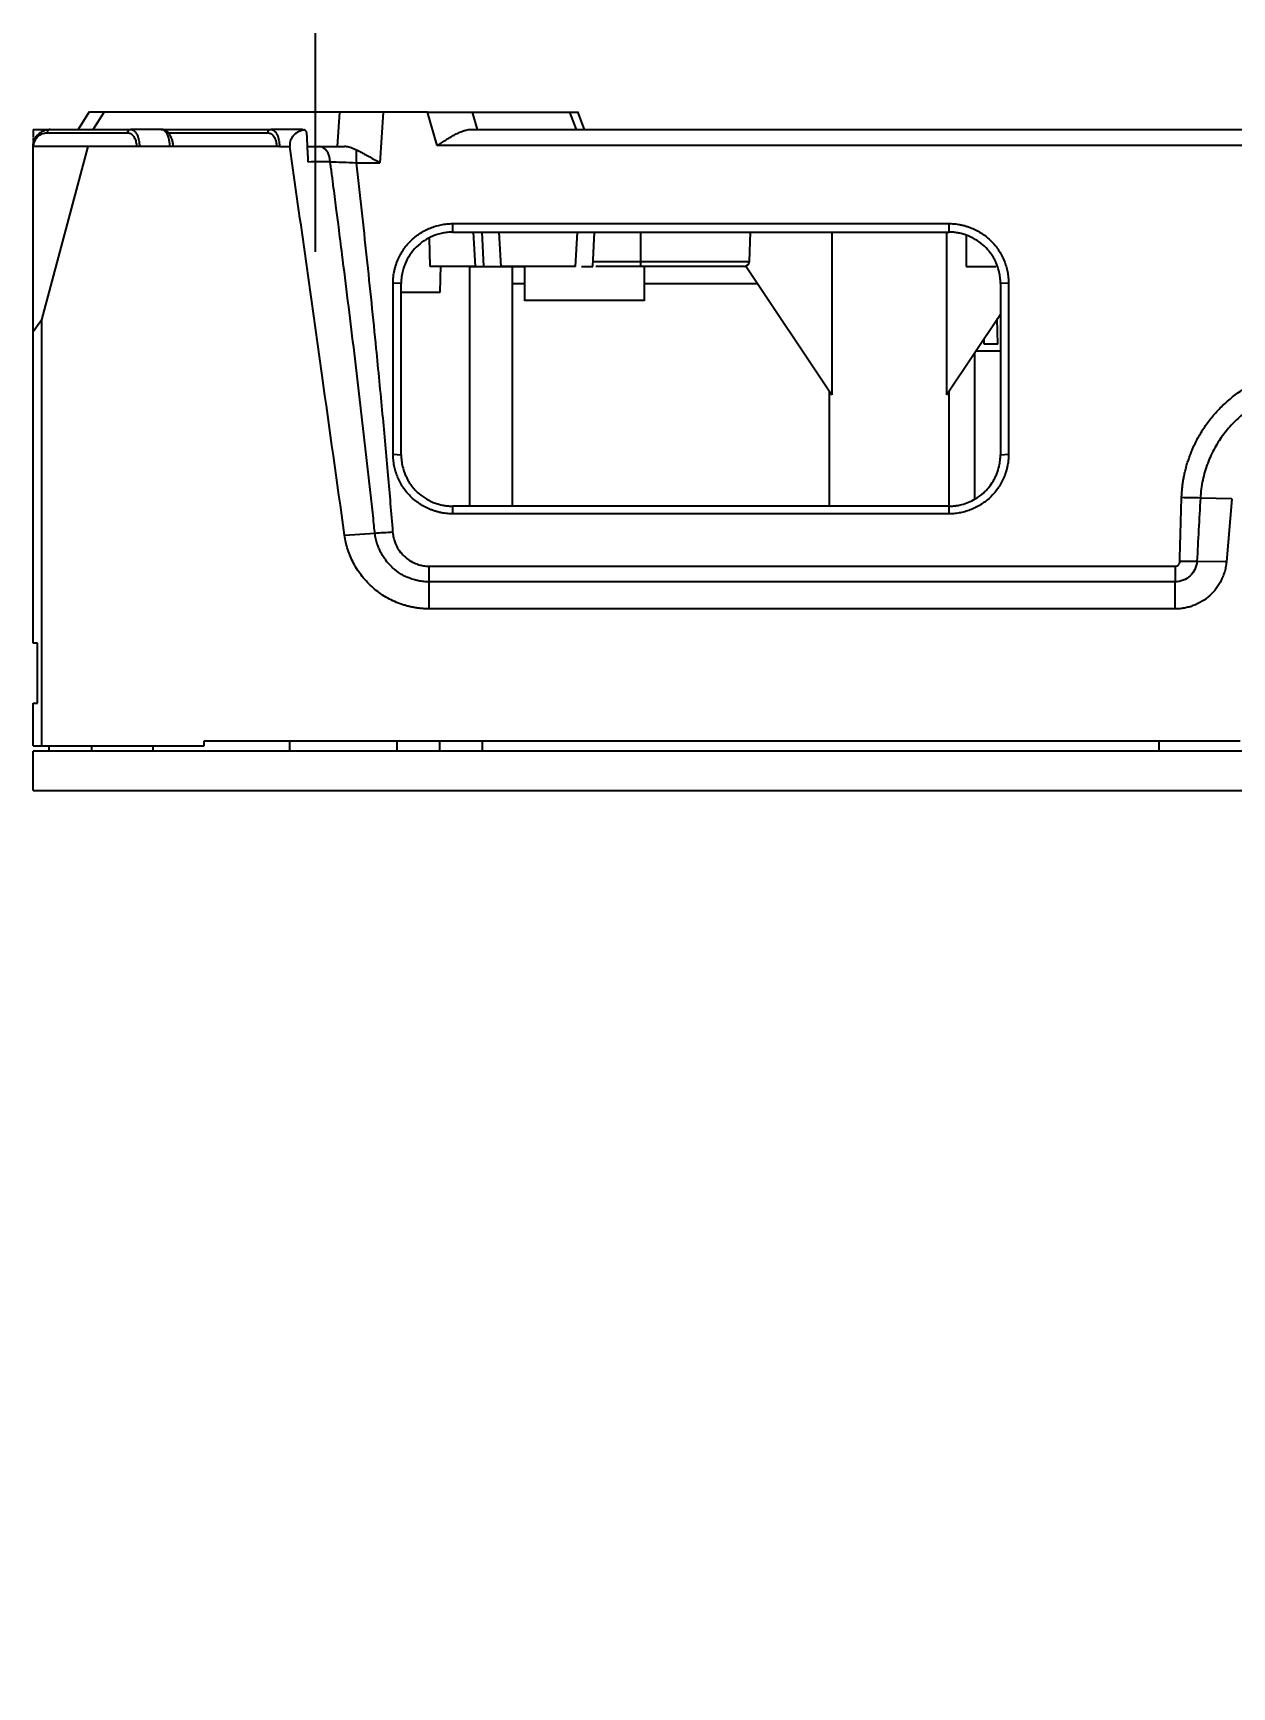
# Model space of a CAD drawing. Header units: millimetres. Extents: x 620 to 19791, y 2539 to 6969.
# Drawn here: x 4780.1 to 4850.1, y 3995.4 to 4092 of the extents above; entities that cross this region are included whole.
import ezdxf

# ---------------------------------------------------------------- set-up
doc = ezdxf.new("R2010")
doc.units = ezdxf.units.MM
doc.styles.get("Standard").update_dxf_attribs({"font": 'arial.ttf'})
doc.dimstyles.new('缩小5倍', dxfattribs={"dimtxt": 40, "dimasz": 20, "dimexe": 1, "dimexo": 0.2, "dimgap": 0, "dimtad": 1, "dimtoh": 1, "dimdec": 1, "dimzin": 9, "dimdsep": 46, "dimtxsty": 'Standard', "dimblk": '_FILLED', "dimcen": 0.2, "dimclrd": 256, "dimclre": 256, "dimclrt": 256, "dimadec": 1, "dimazin": 2, "dimtfac": 1, "dimtdec": 1, "dimtofl": 0, "dimtmove": 0, "dimatfit": 3, "dimldrblk": '_FILLED', "dimfxl": 1, "dimtolj": 1, "dimtzin": 0, "dimarcsym": 0})

# ---------------------------------------------------------------- blocks, each defined once
blk = doc.blocks.new('_FILLED')
at = {"color": 0, "linetype": 'ByBlock'}
blk.add_solid([(0, 0), (-1, 0.15), (-1, -0.15)], dxfattribs=at)
blk = doc.blocks.new('*D182')
at = {"lineweight": -2, "transparency": 16777216}
for p, q in [((4780.094, 3825.903), (4780.094, 3930.656)), ((5230.094, 3825.903), (5230.094, 3930.656)), ((4800.094, 3929.656), (5210.094, 3929.656))]:
    blk.add_line(p, q, dxfattribs=at)
at = {"layer": 'Defpoints', "color": 0, "transparency": 16777216}
for p in [(5230.094, 3929.656), (4780.094, 3825.703), (5230.094, 3825.703)]:
    blk.add_point(p, dxfattribs=at)
at = {"lineweight": -2, "transparency": 16777216, "xscale": 20, "yscale": 20, "zscale": 20, "rotation": 180}
blk.add_blockref('_FILLED', (4780.094, 3929.656), dxfattribs=at)
at = {"lineweight": -2, "transparency": 16777216, "xscale": 20, "yscale": 20, "zscale": 20}
blk.add_blockref('_FILLED', (5230.094, 3929.656), dxfattribs=at)
at = {"transparency": 16777216, "insert": (5005.094, 3955.55), "char_height": 40, "attachment_point": 5}
blk.add_mtext('\\A1;450mm [1\'-5 3/4"]', dxfattribs=at)

msp = doc.modelspace()

# ---------------------------------------------------------------- linework, layer by layer
at = {"color": 4}
msp.add_line((4796.59426, 4079.248), (4796.59426, 4092.01192), dxfattribs=at)
at = {"color": 7, "linetype": 'Continuous', "lineweight": 25}
for p, q in [((4783.37626, 4087.40596), (4782.72053, 4086.38887)), ((4798.01827, 4087.38887), (4784.24557, 4087.38887)), ((4797.87755, 4085.38887), (4798.01827, 4087.38887)), ((4800.54629, 4087.38887), (4800.33883, 4084.44118)), ((4803.13616, 4087.38887), (4800.54629, 4087.38887)), ((4803.68991, 4085.44121), (4803.13616, 4087.38887)), ((4806.04055, 4086.38887), (4805.75624, 4087.38887)), ((4805.75624, 4087.38887), (4811.44866, 4087.38887)), ((4811.82329, 4086.38887), (4811.44866, 4087.38887)), ((4812.29205, 4086.38887), (4811.91156, 4087.40454)), ((4780.92559, 4086.18887), (4785.62331, 4086.18887)), ((4781.09426, 4086.38887), (4785.79199, 4086.38887)), ((4787.57052, 4086.38887), (4785.79199, 4086.38887)), ((4787.57052, 4086.38887), (4793.97324, 4086.38887)), ((4795.75175, 4086.38887), (4793.97324, 4086.38887)), ((4805.68099, 4086.38887), (4904.50754, 4086.38887)), ((4780.09426, 4074.58887), (4780.09426, 4085.38887)), ((4783.29426, 4085.38887), (4780.09426, 4085.38887)), ((4783.29426, 4085.38887), (4780.59426, 4075.26387)), ((4786.30165, 4085.38887), (4783.29426, 4085.38887)), ((4788.08018, 4085.38887), (4786.30165, 4085.38887)), ((4794.4829, 4085.38887), (4788.08018, 4085.38887)), ((4794.4829, 4085.38887), (4795.09402, 4085.38885)), ((4796.1207, 4085.38887), (4796.84669, 4085.38887)), ((4798.96303, 4085.19025), (4798.96303, 4084.44121)), ((4906.49862, 4085.44121), (4803.68991, 4085.44121)), ((4798.96303, 4084.44121), (4800.33883, 4084.44118)), ((4804.59476, 4080.88824), (4804.59406, 4080.38887)), ((4804.59406, 4080.38887), (4833.59437, 4080.38887)), ((4804.59476, 4080.88832), (4833.59386, 4080.8883)), ((4805.80389, 4080.38887), (4805.90916, 4078.3804)), ((4806.3039, 4080.38887), (4806.40915, 4078.3804)), ((4807.3039, 4080.38887), (4807.40884, 4078.38647)), ((4811.77969, 4078.38647), (4811.88463, 4080.38887)), ((4812.77937, 4078.3804), (4812.88463, 4080.38887)), ((4821.92977, 4078.6784), (4821.9895, 4080.38887)), ((4826.74016, 4080.38887), (4826.74016, 4070.88887)), ((4833.44837, 4080.38887), (4833.44837, 4070.88887)), ((4833.59437, 4080.38887), (4833.59386, 4080.88822)), ((4834.59426, 4080.2011), (4834.59426, 4078.38557)), ((4803.2856, 4078.38887), (4803.24902, 4080.02848)), ((4803.87165, 4076.88762), (4803.91238, 4078.44298)), ((4805.59426, 4064.38886), (4805.59426, 4078.38888)), ((4805.59426, 4078.38888), (4808.8187, 4078.38888)), ((4808.09427, 4064.38886), (4808.09427, 4078.38888)), ((4808.7981, 4078.38887), (4808.7981, 4076.38503)), ((4815.59426, 4078.38887), (4812.95483, 4078.38887)), ((4815.59426, 4078.38887), (4815.59426, 4078.6784)), ((4815.7981, 4076.38503), (4815.7981, 4078.38887)), ((4821.74016, 4078.38887), (4826.74016, 4070.88887)), ((4801.59428, 4077.38876), (4801.11981, 4077.41207)), ((4801.1199, 4067.41579), (4801.11987, 4077.41208)), ((4801.59424, 4067.38908), (4801.59425, 4077.38876)), ((4808.09427, 4077.38887), (4808.7981, 4077.38887)), ((4815.7981, 4077.38887), (4822.40683, 4077.38887)), ((4837.06869, 4077.4116), (4836.59425, 4077.38877)), ((4836.59428, 4077.38877), (4836.59429, 4067.38887)), ((4837.06863, 4077.4116), (4837.06865, 4067.41552)), ((4833.44837, 4070.88887), (4836.59428, 4075.60774)), ((4780.09426, 4074.58887), (4780.59426, 4075.26387)), ((4780.09426, 4056.38887), (4780.09426, 4074.58887)), ((4780.59426, 4075.26387), (4780.59426, 4050.38887)), ((4835.09426, 4064.8071), (4835.09426, 4073.35772)), ((4836.59428, 4073.43887), (4835.14837, 4073.43887)), ((4835.64434, 4073.83887), (4835.63567, 4074.16983)), ((4836.59425, 4073.83899), (4836.59425, 4073.43887)), ((4826.59426, 4071.10772), (4826.59426, 4064.38886)), ((4833.59426, 4064.38942), (4833.59426, 4071.10772)), ((4801.11983, 4067.41579), (4801.59427, 4067.38908)), ((4836.59426, 4067.38887), (4837.06872, 4067.41552)), ((4850.11331, 4064.82475), (4848.269, 4064.86346)), ((4850.11332, 4064.82475), (4849.78983, 4061.1274)), ((4804.59415, 4064.38886), (4804.59447, 4063.93919)), ((4833.59449, 4064.38886), (4804.59415, 4064.38886)), ((4833.59396, 4063.93909), (4804.59447, 4063.93912)), ((4833.59396, 4063.93916), (4833.59449, 4064.38886)), ((4803.22522, 4060.88007), (4846.80123, 4060.88007)), ((4846.80123, 4060.88007), (4846.80123, 4059.96739)), ((4849.78983, 4061.1274), (4848.06888, 4061.15511)), ((4803.23519, 4058.38887), (4803.23527, 4059.9674)), ((4846.80124, 4059.96739), (4803.23527, 4059.9674)), ((4846.80124, 4058.38887), (4846.80124, 4059.96739)), ((4846.80124, 4058.38887), (4803.23519, 4058.38887)), ((4780.34427, 4056.38887), (4780.09426, 4056.38887)), ((4780.34427, 4052.88887), (4780.34427, 4056.38887)), ((4780.09426, 4050.38887), (4780.09426, 4052.88887)), ((4780.09426, 4052.88887), (4780.34427, 4052.88887)), ((4780.09426, 4050.38887), (4780.59426, 4050.38887)), ((4780.59426, 4050.38887), (4790.09427, 4050.38887)), ((4781.02427, 4050.08887), (4781.02427, 4050.38887)), ((4783.52426, 4050.08887), (4783.52426, 4050.38887)), ((4787.09426, 4050.38887), (4787.09426, 4050.08887)), ((4790.09427, 4050.68887), (4850.59426, 4050.68887)), ((4790.09427, 4050.38887), (4790.09427, 4050.68887)), ((4795.09427, 4050.08887), (4795.09427, 4050.68887)), ((4801.34426, 4050.68887), (4801.34426, 4050.08887)), ((4803.84426, 4050.08887), (4803.84426, 4050.68887)), ((4806.34427, 4050.08887), (4806.34427, 4050.68887)), ((4845.84426, 4050.68887), (4845.84426, 4050.08887)), ((4780.09426, 4047.78887), (4780.09426, 4050.08887)), ((4930.09427, 4050.08887), (4780.09426, 4050.08887)), ((4780.09426, 4047.78887), (4930.09427, 4047.78887))]:
    msp.add_line(p, q, dxfattribs=at)
at = {"color": 8, "linetype": 'Continuous', "lineweight": 25}
for p, q in [((4783.60085, 4086.38887), (4784.24557, 4087.38887)), ((4787.97558, 4086.18887), (4793.80457, 4086.18887)), ((4815.59426, 4078.6784), (4815.59426, 4080.38887)), ((4812.79499, 4078.6784), (4815.59426, 4078.6784)), ((4815.59426, 4078.6784), (4821.92977, 4078.6784)), ((4836.44407, 4073.83887), (4836.40517, 4075.32408))]:
    msp.add_line(p, q, dxfattribs=at)
at = {"color": 7, "linetype": 'Continuous', "lineweight": 25, "flags": 128}
msp.add_lwpolyline([(4798.28387, 4062.69301), (4799.16889, 4062.75585), (4800.0539, 4062.8187)], dxfattribs=at)
at = {"color": 7, "linetype": 'Continuous', "lineweight": 25}
for centre, radius, start, end in [((4793.99036, 4086.20331), 0.18635, 95.2693446, 184.4428565), ((4821.62995, 4078.68887), 0.3, 270, 358)]:
    msp.add_arc(centre, radius, start, end, dxfattribs=at)
for points, knots in [([(4784.24557, 4087.38887), (4784.04972, 4087.38834), (4783.67347, 4087.38732), (4783.38426, 4087.38905), (4783.39835, 4087.38892), (4783.40321, 4087.38887)], [0, 0, 0, 0, 0.41573515, 0.7986762, 1, 1, 1, 1]), ([(4800.54629, 4087.38887), (4800.48644, 4087.38888), (4800.36724, 4087.3889), (4800.1898, 4087.38901), (4800.01508, 4087.38914), (4799.84363, 4087.38929), (4799.67599, 4087.38943), (4799.51264, 4087.38955), (4799.35404, 4087.38964), (4799.20062, 4087.38969), (4799.05275, 4087.38971), (4798.91078, 4087.38968), (4798.77503, 4087.38961), (4798.64576, 4087.38951), (4798.52322, 4087.38938), (4798.40762, 4087.38925), (4798.29908, 4087.38911), (4798.19792, 4087.38899), (4798.10361, 4087.38889), (4798.04663, 4087.38888), (4798.01827, 4087.38887)], [0, 0, 0, 0, 0.05970949, 0.11892548, 0.17764878, 0.23588022, 0.29362067, 0.350871, 0.40763212, 0.46390495, 0.51969045, 0.57498959, 0.62980337, 0.68413283, 0.73797901, 0.79134302, 0.84422596, 0.89662897, 0.94855325, 1, 1, 1, 1]), ([(4803.13616, 4087.38887), (4803.19546, 4087.38887), (4803.31341, 4087.38887), (4803.48901, 4087.38887), (4803.6621, 4087.38887), (4803.8327, 4087.38887), (4804.00079, 4087.38887), (4804.16636, 4087.38887), (4804.32942, 4087.38887), (4804.48996, 4087.38887), (4804.68747, 4087.38887), (4804.91463, 4087.38887), (4805.16062, 4087.38887), (4805.38343, 4087.38887), (4805.58528, 4087.38887), (4805.69905, 4087.38887), (4805.75624, 4087.38887)], [0, 0, 0, 0, 0.05736449, 0.11408413, 0.17032671, 0.22626429, 0.28207177, 0.33792528, 0.3940005, 0.45047104, 0.50750691, 0.60809981, 0.706617, 0.80407376, 0.90151849, 1, 1, 1, 1]), ([(4811.44866, 4087.38887), (4811.57479, 4087.38887), (4811.82528, 4087.38887), (4811.95013, 4087.38887), (4811.91448, 4087.38887), (4811.91303, 4087.38887)], [0, 0, 0, 0, 0.49320298, 0.97942053, 1, 1, 1, 1]), ([(4780.09207, 4086.38887), (4780.09208, 4086.38887), (4780.09218, 4086.38887), (4780.0926, 4086.38887), (4780.09406, 4086.38887), (4780.09972, 4086.38887), (4780.12189, 4086.38887), (4780.21009, 4086.38887), (4780.47994, 4086.38887), (4780.73311, 4086.38887), (4780.91926, 4086.38887)], [0, 0, 0, 0, 0.00004009, 0.00040827, 0.00144158, 0.00540655, 0.02087882, 0.08200534, 0.32504213, 1, 1, 1, 1]), ([(4780.09207, 4086.38883), (4780.09213, 4086.38834), (4780.09226, 4086.38724), (4780.0931, 4086.37868), (4780.09454, 4086.35852), (4780.09446, 4086.32037), (4780.09431, 4086.26739), (4780.09386, 4086.20309), (4780.09431, 4086.12359), (4780.09423, 4086.03404), (4780.09425, 4085.96486), (4780.09426, 4085.93192)], [0, 0, 0, 0, 0.06616087, 0.14746877, 0.28596546, 0.42891524, 0.54830214, 0.67678272, 0.78668871, 0.89845049, 1, 1, 1, 1]), ([(4780.09426, 4085.38887), (4780.0947, 4085.41134), (4780.09559, 4085.45653), (4780.10272, 4085.52405), (4780.11414, 4085.5912), (4780.13026, 4085.65765), (4780.16318, 4085.76186), (4780.22779, 4085.8997), (4780.33831, 4086.05261), (4780.48129, 4086.18755), (4780.64861, 4086.2909), (4780.85526, 4086.37105), (4781.00564, 4086.38226), (4781.09426, 4086.38887)], [0, 0, 0, 0, 0.0325258, 0.06541721, 0.09889997, 0.13318819, 0.16848128, 0.26786577, 0.38064407, 0.50535021, 0.65214793, 0.79498885, 1, 1, 1, 1]), ([(4780.11565, 4085.38887), (4780.11864, 4085.41781), (4780.12491, 4085.47859), (4780.14852, 4085.59283), (4780.19398, 4085.72626), (4780.26927, 4085.85432), (4780.36417, 4085.96584), (4780.47506, 4086.05615), (4780.60693, 4086.13097), (4780.73258, 4086.16871), (4780.84188, 4086.18492), (4780.89987, 4086.18766), (4780.92559, 4086.18887)], [0, 0, 0, 0, 0.04809255, 0.10101358, 0.19843365, 0.30229836, 0.40737095, 0.53742682, 0.66786962, 0.82420518, 0.92205085, 1, 1, 1, 1]), ([(4781.09426, 4086.38887), (4781.05451, 4086.38887), (4781.00793, 4086.36935), (4780.94205, 4086.29124), (4780.92559, 4086.23601), (4780.92559, 4086.18887)], [0, 0, 0, 0, 0.5, 0.5, 1, 1, 1, 1]), ([(4785.62331, 4086.18887), (4785.62331, 4086.23601), (4785.63978, 4086.29124), (4785.70565, 4086.36934), (4785.75223, 4086.38887), (4785.79199, 4086.38887)], [0, 0, 0, 0, 0.5, 0.5, 1, 1, 1, 1]), ([(4785.62331, 4086.18887), (4785.6411, 4086.18702), (4785.67986, 4086.18298), (4785.75342, 4086.1634), (4785.87059, 4086.10484), (4785.98563, 4085.97067), (4786.06455, 4085.79749), (4786.10534, 4085.65989), (4786.12897, 4085.52511), (4786.13048, 4085.4314), (4786.13117, 4085.38887)], [0, 0, 0, 0, 0.0725052, 0.15802499, 0.3021785, 0.56461163, 0.69408072, 0.7956164, 0.90724423, 1, 1, 1, 1]), ([(4785.79199, 4086.38887), (4785.80884, 4086.38793), (4785.84098, 4086.38612), (4785.8864, 4086.37262), (4785.92675, 4086.35403), (4785.96212, 4086.33236), (4785.98367, 4086.31517), (4785.9937, 4086.30717)], [0, 0, 0, 0, 0.2454919, 0.46823529, 0.66823149, 0.84548409, 1, 1, 1, 1]), ([(4788.08018, 4085.38887), (4788.07988, 4085.41516), (4788.07927, 4085.46786), (4788.07438, 4085.5465), (4788.06658, 4085.62437), (4788.05558, 4085.70097), (4788.03491, 4085.81068), (4787.9964, 4085.95039), (4787.93368, 4086.09933), (4787.85576, 4086.22498), (4787.77292, 4086.31243), (4787.67571, 4086.37542), (4787.60931, 4086.38391), (4787.57052, 4086.38887)], [0, 0, 0, 0, 0.04732046, 0.09484758, 0.14265474, 0.19081406, 0.23939608, 0.3564881, 0.4824537, 0.60227623, 0.73636311, 0.84601848, 1, 1, 1, 1]), ([(4788.27653, 4085.38887), (4788.27272, 4085.45765), (4788.26507, 4085.59565), (4788.21765, 4085.79305), (4788.14806, 4085.96967), (4788.02971, 4086.16598), (4787.84612, 4086.34233), (4787.68293, 4086.37111), (4787.60145, 4086.38548)], [0, 0, 0, 0, 0.12522716, 0.25125591, 0.37731396, 0.50296874, 0.75182428, 1, 1, 1, 1]), ([(4793.80457, 4086.18887), (4793.82235, 4086.18702), (4793.86112, 4086.18298), (4793.93467, 4086.1634), (4794.05185, 4086.10484), (4794.16688, 4085.97067), (4794.2458, 4085.79749), (4794.2866, 4085.65989), (4794.31022, 4085.52511), (4794.31174, 4085.4314), (4794.31243, 4085.38887)], [0, 0, 0, 0, 0.0725052, 0.15802499, 0.3021785, 0.56461163, 0.69408073, 0.7956164, 0.90724423, 1, 1, 1, 1]), ([(4793.97324, 4086.38887), (4793.99009, 4086.38793), (4794.02224, 4086.38612), (4794.06765, 4086.37262), (4794.10801, 4086.35403), (4794.14337, 4086.33236), (4794.16492, 4086.31517), (4794.17496, 4086.30717)], [0, 0, 0, 0, 0.24549274, 0.46823654, 0.66823274, 0.84548492, 1, 1, 1, 1]), ([(4795.88944, 4086.35196), (4795.85439, 4086.34319), (4795.78531, 4086.32592), (4795.68551, 4086.28998), (4795.5907, 4086.24697), (4795.47874, 4086.1835), (4795.35683, 4086.09273), (4795.24094, 4085.96602), (4795.15598, 4085.82712), (4795.10425, 4085.6836), (4795.0808, 4085.53519), (4795.08943, 4085.43771), (4795.09376, 4085.38881)], [0, 0, 0, 0, 0.08702308, 0.17150217, 0.25379877, 0.33431722, 0.47379363, 0.6024367, 0.71265005, 0.81573506, 0.90756975, 1, 1, 1, 1]), ([(4796.0324, 4086.28955), (4796.02411, 4086.2995), (4796.00783, 4086.31908), (4795.9747, 4086.34226), (4795.93421, 4086.35747), (4795.90445, 4086.35381), (4795.88944, 4086.35196)], [0, 0, 0, 0, 0.212977259, 0.418848847, 0.707074639, 1, 1, 1, 1]), ([(4796.08122, 4086.14787), (4796.08006, 4086.16122), (4796.07779, 4086.18729), (4796.0677, 4086.2248), (4796.05297, 4086.2596), (4796.0393, 4086.27949), (4796.0324, 4086.28955)], [0, 0, 0, 0, 0.2596422, 0.50699857, 0.7507686, 1, 1, 1, 1]), ([(4796.1673, 4084.48379), (4796.15292, 4084.76526), (4796.12458, 4085.32001), (4796.09553, 4085.87465), (4796.08122, 4086.14787)], [0, 0, 0, 0, 0.50737245, 1, 1, 1, 1]), ([(4803.68991, 4085.44121), (4803.73603, 4085.47149), (4803.82331, 4085.52881), (4803.9467, 4085.60888), (4804.05493, 4085.6785), (4804.14803, 4085.73775), (4804.29836, 4085.83195), (4804.49925, 4085.95271), (4804.74708, 4086.09037), (4804.97033, 4086.19985), (4805.17452, 4086.28459), (4805.35992, 4086.34418), (4805.52813, 4086.38161), (4805.63116, 4086.38651), (4805.68099, 4086.38887)], [0, 0, 0, 0, 0.06604303, 0.1249765, 0.17680064, 0.22151601, 0.2591238, 0.39383167, 0.51245561, 0.62351028, 0.727348, 0.82436598, 0.91505124, 1, 1, 1, 1]), ([(4780.09426, 4085.88887), (4780.09417, 4085.88814), (4780.094, 4085.88676), (4780.09353, 4085.87637), (4780.09356, 4085.86261), (4780.09399, 4085.84707), (4780.09441, 4085.8249), (4780.09402, 4085.79232), (4780.09408, 4085.74313), (4780.09421, 4085.70595), (4780.09426, 4085.68887)], [0, 0, 0, 0, 0.15917926, 0.29835633, 0.41758732, 0.5169648, 0.59665341, 0.7575948, 0.88869306, 1, 1, 1, 1]), ([(4798.28393, 4062.69305), (4797.84819, 4065.79966), (4796.78703, 4073.36523), (4795.72182, 4080.93023), (4795.09402, 4085.38884)], [0, 0, 0, 0, 0.4106259, 1, 1, 1, 1]), ([(4797.44499, 4084.49809), (4797.42629, 4084.73797), (4797.35293, 4084.96461), (4797.13597, 4085.28742), (4796.99225, 4085.38334), (4796.84668, 4085.38801)], [0, 0, 0, 0, 0.5, 0.5, 1, 1, 1, 1]), ([(4796.84669, 4085.38887), (4796.88906, 4085.38887), (4796.97381, 4085.38887), (4797.10624, 4085.38887), (4797.24241, 4085.38887), (4797.38274, 4085.38887), (4797.55827, 4085.38887), (4797.77097, 4085.38887), (4798.02232, 4085.38887), (4798.19389, 4085.38887), (4798.27974, 4085.38887)], [0, 0, 0, 0, 0.099597876, 0.199195396, 0.29899897, 0.399213739, 0.500042329, 0.667110017, 0.833447456, 1, 1, 1, 1]), ([(4798.96303, 4085.19025), (4798.91349, 4085.21157), (4798.81503, 4085.25396), (4798.67258, 4085.30961), (4798.53533, 4085.35324), (4798.40376, 4085.38289), (4798.3207, 4085.3869), (4798.27974, 4085.38887)], [0, 0, 0, 0, 0.20629978, 0.41006291, 0.61097712, 0.80811142, 1, 1, 1, 1]), ([(4798.96303, 4085.19025), (4799.00028, 4085.17377), (4799.07684, 4085.1399), (4799.19641, 4085.08266), (4799.3234, 4085.01904), (4799.45795, 4084.94857), (4799.65268, 4084.84268), (4799.94611, 4084.67449), (4800.19454, 4084.5269), (4800.33883, 4084.44118)], [0, 0, 0, 0, 0.08426191, 0.17318275, 0.26681476, 0.36520265, 0.46838493, 0.69124699, 1, 1, 1, 1]), ([(4797.44444, 4084.49799), (4797.23263, 4084.4956), (4796.80648, 4084.49079), (4796.38121, 4084.48613), (4796.1673, 4084.48379)], [0, 0, 0, 0, 0.49701272, 1, 1, 1, 1]), ([(4800.0539, 4062.8187), (4800.04794, 4062.87546), (4800.02417, 4063.10162), (4799.97995, 4063.55411), (4799.89219, 4064.40194), (4799.79001, 4065.30574), (4799.69014, 4066.20979), (4799.58812, 4067.11371), (4799.30456, 4069.59949), (4798.8217, 4073.66535), (4798.30757, 4077.81212), (4797.96359, 4080.52028), (4797.81868, 4081.64976), (4797.7135, 4082.46908), (4797.63927, 4083.03298), (4797.58262, 4083.48309), (4797.53949, 4083.82162), (4797.49851, 4084.11458), (4797.46584, 4084.33994), (4797.45056, 4084.45275), (4797.44444, 4084.49799)], [0, 0, 0, 0, 0.00784126, 0.03124126, 0.06247517, 0.12495482, 0.15619648, 0.18743991, 0.24993064, 0.49992969, 0.74995762, 0.82399423, 0.87497136, 0.90639642, 0.93747818, 0.95310202, 0.9687278, 0.9843632, 0.99372935, 1, 1, 1, 1]), ([(4797.44534, 4084.49815), (4797.66191, 4084.49188), (4797.9054, 4084.48368), (4798.42025, 4084.46435), (4798.69161, 4084.45322), (4798.96303, 4084.44121)], [0, 0, 0, 0, 0.5, 0.5, 1, 1, 1, 1]), ([(4798.96303, 4084.44121), (4799.06666, 4083.51652), (4799.27228, 4081.68187), (4799.56749, 4078.9508), (4799.84977, 4076.26305), (4800.16046, 4073.20599), (4800.4861, 4069.85396), (4800.81372, 4066.28134), (4801.00254, 4063.98744), (4801.09326, 4062.88536)], [0, 0, 0, 0, 0.128864046, 0.255675468, 0.380435549, 0.503145634, 0.681236991, 0.846852742, 1, 1, 1, 1]), ([(4801.11987, 4077.41208), (4801.12093, 4077.47628), (4801.12304, 4077.60428), (4801.13962, 4077.7953), (4801.16604, 4077.98455), (4801.20324, 4078.17202), (4801.25098, 4078.3577), (4801.30931, 4078.54161), (4801.437, 4078.87893), (4801.68179, 4079.34758), (4802.12044, 4079.88421), (4802.65707, 4080.32351), (4803.16867, 4080.59125), (4803.59925, 4080.74537), (4803.926, 4080.82695), (4804.25846, 4080.87824), (4804.48239, 4080.88495), (4804.59476, 4080.88832)], [0, 0, 0, 0, 0.03534978, 0.07048242, 0.10550662, 0.1405321, 0.17566853, 0.21102459, 0.24670693, 0.374223, 0.49999051, 0.62566566, 0.75325283, 0.81543629, 0.87689852, 0.93822372, 1, 1, 1, 1]), ([(4804.59406, 4080.38908), (4804.55417, 4080.38862), (4804.44903, 4080.38739), (4804.25358, 4080.37253), (4803.99353, 4080.3331), (4803.71505, 4080.26211), (4803.34574, 4080.12851), (4802.9178, 4079.90005), (4802.45996, 4079.52462), (4802.08446, 4079.06736), (4801.85421, 4078.6368), (4801.72059, 4078.26715), (4801.64012, 4077.94831), (4801.59924, 4077.64987), (4801.59561, 4077.45339), (4801.59441, 4077.38877)], [0, 0, 0, 0, 0.02539144, 0.06694411, 0.12468715, 0.19267, 0.24956982, 0.37455575, 0.49944237, 0.62437069, 0.74939693, 0.80867972, 0.8747064, 0.95879007, 1, 1, 1, 1]), ([(4833.59386, 4080.8883), (4833.65818, 4080.88713), (4833.78642, 4080.88478), (4833.97777, 4080.86788), (4834.1673, 4080.84116), (4834.35501, 4080.80366), (4834.54089, 4080.75566), (4834.72496, 4080.69708), (4835.06246, 4080.56898), (4835.53122, 4080.32364), (4836.06767, 4079.8846), (4836.50655, 4079.34782), (4836.7737, 4078.83635), (4836.92727, 4078.406), (4837.00838, 4078.07952), (4837.05914, 4077.74743), (4837.06546, 4077.52381), (4837.06863, 4077.4116)], [0, 0, 0, 0, 0.03536774, 0.07051478, 0.10554979, 0.14058247, 0.17572253, 0.2110787, 0.24675772, 0.37422889, 0.49999114, 0.62564741, 0.75325994, 0.81544976, 0.876913, 0.93823372, 1, 1, 1, 1]), ([(4836.59411, 4077.38878), (4836.59305, 4077.44844), (4836.59096, 4077.5652), (4836.57493, 4077.73593), (4836.55127, 4077.898), (4836.50359, 4078.1357), (4836.43004, 4078.38258), (4836.31386, 4078.66482), (4836.18969, 4078.90457), (4836.04817, 4079.11936), (4835.85303, 4079.37511), (4835.56976, 4079.66883), (4835.12845, 4079.98294), (4834.71019, 4080.18256), (4834.35945, 4080.29417), (4834.10304, 4080.34972), (4833.84588, 4080.38349), (4833.67819, 4080.38722), (4833.59437, 4080.38908)], [0, 0, 0, 0, 0.038037009, 0.074449833, 0.109246744, 0.142429411, 0.228961445, 0.272876511, 0.336877434, 0.400759786, 0.436621756, 0.541839393, 0.659253531, 0.779853632, 0.835179344, 0.893291995, 0.946665351, 1, 1, 1, 1]), ([(4805.93077, 4078.38887), (4805.1742, 4078.38887), (4804.53826, 4078.38887), (4803.62741, 4078.38887), (4803.35305, 4078.38887), (4803.2856, 4078.38887)], [0, 0, 0, 0, 0.5, 0.5, 1, 1, 1, 1]), ([(4805.93735, 4078.38887), (4805.93415, 4078.38887), (4805.92529, 4078.38887), (4806.09606, 4078.38887), (4806.33171, 4078.38887), (4806.40871, 4078.38887)], [0, 0, 0, 0, 0.27566923, 0.76332612, 1, 1, 1, 1]), ([(4806.40871, 4078.38887), (4806.44258, 4078.38887), (4806.49643, 4078.38887), (4806.90651, 4078.38887), (4807.0587, 4078.38887)], [0, 0, 0, 0, 0.62887978, 1, 1, 1, 1]), ([(4811.77982, 4078.38887), (4811.77982, 4078.38887), (4811.72293, 4078.38887), (4811.50397, 4078.38887), (4811.34198, 4078.38887), (4810.93739, 4078.38887), (4810.69495, 4078.38887), (4810.16633, 4078.38887), (4809.88035, 4078.38887), (4809.30818, 4078.38887), (4809.0222, 4078.38887), (4808.49358, 4078.38887), (4808.25114, 4078.38887), (4807.84655, 4078.38887), (4807.68456, 4078.38887), (4807.4656, 4078.38887), (4807.40871, 4078.38887), (4807.40871, 4078.38887)], [0, 0, 0, 0, 0.125, 0.125, 0.25, 0.25, 0.375, 0.375, 0.5, 0.5, 0.625, 0.625, 0.75, 0.75, 0.875, 0.875, 1, 1, 1, 1]), ([(4812.12983, 4078.38887), (4812.28202, 4078.38887), (4812.6921, 4078.38887), (4812.74595, 4078.38887), (4812.77982, 4078.38887)], [0, 0, 0, 0, 0.37111956, 1, 1, 1, 1]), ([(4821.62995, 4078.38887), (4821.62919, 4078.38887), (4821.62765, 4078.38887), (4821.61511, 4078.38887), (4821.59506, 4078.38887), (4821.56678, 4078.38887), (4821.51065, 4078.38887), (4821.40419, 4078.38887), (4821.21237, 4078.38887), (4820.96274, 4078.38887), (4820.54812, 4078.38887), (4819.89266, 4078.38887), (4819.08531, 4078.38887), (4818.37557, 4078.38887), (4817.82728, 4078.38887), (4817.26485, 4078.38887), (4816.7648, 4078.38887), (4816.32927, 4078.38887), (4815.96249, 4078.38887), (4815.71709, 4078.38887), (4815.59426, 4078.38887)], [0, 0, 0, 0, 0.02332645, 0.04661489, 0.06989663, 0.09320302, 0.1165653, 0.17830118, 0.24009241, 0.30440244, 0.36876805, 0.50000587, 0.6312437, 0.69555373, 0.75991934, 0.82165521, 0.88344644, 0.9223094, 0.96111219, 1, 1, 1, 1]), ([(4834.59426, 4078.38887), (4834.6404, 4078.38887), (4834.73267, 4078.38887), (4835.38266, 4078.38887), (4836.02506, 4078.38887), (4836.32492, 4078.38887)], [0, 0, 0, 0, 0.34777919, 0.6955597, 1, 1, 1, 1]), ([(4801.59425, 4076.88887), (4801.64325, 4076.88887), (4802.48501, 4076.88887), (4803.50325, 4076.88887), (4803.74887, 4076.88887), (4803.87168, 4076.88887)], [0, 0, 0, 0, 0.02997791, 0.51498802, 1, 1, 1, 1]), ([(4815.7981, 4076.38887), (4815.7981, 4076.38887), (4815.707, 4076.38887), (4815.35635, 4076.38887), (4815.09693, 4076.38887), (4814.44901, 4076.38887), (4814.06077, 4076.38887), (4813.21422, 4076.38887), (4812.75625, 4076.38887), (4811.83995, 4076.38887), (4811.38198, 4076.38887), (4810.53543, 4076.38887), (4810.14719, 4076.38887), (4809.49927, 4076.38887), (4809.23985, 4076.38887), (4808.88919, 4076.38887), (4808.7981, 4076.38887), (4808.7981, 4076.38887)], [0, 0, 0, 0, 0.125, 0.125, 0.25, 0.25, 0.375, 0.375, 0.5, 0.5, 0.625, 0.625, 0.75, 0.75, 0.875, 0.875, 1, 1, 1, 1]), ([(4836.44407, 4073.83887), (4836.41384, 4073.83887), (4836.35474, 4073.83887), (4836.26861, 4073.83887), (4836.18733, 4073.83887), (4836.09312, 4073.83887), (4835.98662, 4073.83887), (4835.87622, 4073.83887), (4835.77993, 4073.83887), (4835.7028, 4073.83887), (4835.65281, 4073.83887), (4835.64723, 4073.83887), (4835.64434, 4073.83887)], [0, 0, 0, 0, 0.07201286, 0.14078035, 0.2070475, 0.27164591, 0.38084596, 0.50019148, 0.61914575, 0.72873562, 0.85915891, 1, 1, 1, 1]), ([(4847.17268, 4064.88749), (4847.17682, 4064.97837), (4847.18508, 4065.15969), (4847.2092, 4065.43036), (4847.24189, 4065.69905), (4847.28398, 4065.96574), (4847.33524, 4066.23043), (4847.39574, 4066.49311), (4847.46546, 4066.75379), (4847.54441, 4067.01246), (4847.63257, 4067.26912), (4847.72997, 4067.52378), (4847.89894, 4067.92434), (4848.1655, 4068.45813), (4848.56948, 4069.10284), (4849.03541, 4069.70787), (4849.7401, 4070.45642), (4850.75105, 4071.25564), (4852.11691, 4071.96564), (4853.58846, 4072.39192), (4855.11356, 4072.53702), (4856.64036, 4072.3852), (4858.11175, 4071.94833), (4859.47369, 4071.23271), (4860.47682, 4070.43036), (4861.17406, 4069.68275), (4861.63565, 4069.07861), (4862.03607, 4068.43449), (4862.33319, 4067.83433), (4862.55054, 4067.29413), (4862.70578, 4066.8257), (4862.83058, 4066.35064), (4862.92424, 4065.86893), (4862.98946, 4065.38069), (4863.00704, 4065.05225), (4863.01587, 4064.88742)], [0, 0, 0, 0, 0.01126376, 0.02247158, 0.03363674, 0.04477263, 0.05589276, 0.0670107, 0.07814003, 0.08929428, 0.1004869, 0.1117312, 0.1230403, 0.15429813, 0.18546075, 0.21706962, 0.24864468, 0.31249855, 0.37543974, 0.43787589, 0.50078685, 0.56373219, 0.62642941, 0.68942469, 0.75286567, 0.7842845, 0.81575454, 0.84680051, 0.87801847, 0.8985187, 0.91884325, 0.93907232, 0.95928726, 0.97956958, 1, 1, 1, 1]), ([(4861.91952, 4064.86346), (4861.91416, 4064.94618), (4861.90349, 4065.11098), (4861.87611, 4065.35623), (4861.8408, 4065.59838), (4861.797, 4065.83705), (4861.74522, 4066.07197), (4861.68567, 4066.3029), (4861.61866, 4066.52964), (4861.54448, 4066.75195), (4861.46341, 4066.96963), (4861.37577, 4067.18251), (4861.28184, 4067.39043), (4861.18192, 4067.59326), (4861.0763, 4067.79085), (4860.96528, 4067.98309), (4860.84915, 4068.16989), (4860.7282, 4068.35116), (4860.60273, 4068.52681), (4860.47303, 4068.69677), (4860.33939, 4068.861), (4860.20206, 4069.01948), (4860.06134, 4069.17218), (4859.91747, 4069.31908), (4859.77075, 4069.46019), (4859.62142, 4069.5955), (4859.46975, 4069.72503), (4859.31599, 4069.84881), (4859.16037, 4069.96687), (4859.00313, 4070.07927), (4858.84451, 4070.18605), (4858.68472, 4070.28727), (4858.52397, 4070.38301), (4858.36248, 4070.47333), (4858.20044, 4070.55833), (4858.03807, 4070.63808), (4857.87554, 4070.71267), (4857.71304, 4070.7822), (4857.55073, 4070.84678), (4857.38879, 4070.9065), (4857.22738, 4070.96149), (4857.06663, 4071.01184), (4856.90671, 4071.05769), (4856.74775, 4071.09914), (4856.58988, 4071.13632), (4856.43322, 4071.16935), (4856.27788, 4071.19836), (4856.12399, 4071.22348), (4855.97164, 4071.24482), (4855.82093, 4071.26253), (4855.67195, 4071.27672), (4855.52479, 4071.28754), (4855.37953, 4071.2951), (4855.23623, 4071.29955), (4855.03225, 4071.30165), (4854.76387, 4071.29525), (4854.42817, 4071.27098), (4854.08504, 4071.22897), (4853.73553, 4071.16795), (4853.38082, 4071.0867), (4853.02226, 4070.98403), (4852.66133, 4070.85882), (4852.29967, 4070.71004), (4851.93906, 4070.53673), (4851.58144, 4070.33806), (4851.22889, 4070.11333), (4850.88364, 4069.86198), (4850.54805, 4069.58363), (4850.2246, 4069.27809), (4849.91588, 4068.94538), (4849.62459, 4068.58575), (4849.35352, 4068.1997), (4849.10549, 4067.78799), (4848.88337, 4067.35168), (4848.69011, 4066.89212), (4848.52834, 4066.411), (4848.40185, 4065.91024), (4848.30976, 4065.39273), (4848.28265, 4065.04079), (4848.26899, 4064.86346)], [0, 0, 0, 0, 0.01202499, 0.02395676, 0.03579047, 0.04752217, 0.0591523, 0.07068251, 0.08211351, 0.09344454, 0.1046743, 0.1158037, 0.12683372, 0.13776434, 0.14859537, 0.15932667, 0.16995905, 0.18049312, 0.19092751, 0.20126137, 0.21149546, 0.22163057, 0.2316673, 0.24160532, 0.25144367, 0.26118226, 0.27082146, 0.28036113, 0.28980091, 0.29914074, 0.30838072, 0.31752103, 0.32656185, 0.33550298, 0.34434402, 0.3530848, 0.36172532, 0.37026556, 0.37870543, 0.38704484, 0.39528372, 0.40342199, 0.41145958, 0.41939642, 0.42723245, 0.4349676, 0.44260183, 0.45013506, 0.45756725, 0.46489834, 0.47212829, 0.47925706, 0.4862846, 0.49321087, 0.50003584, 0.51585045, 0.53210578, 0.54880133, 0.56593656, 0.58351085, 0.60152351, 0.61997381, 0.63886098, 0.65818423, 0.67794274, 0.69813572, 0.7187624, 0.7398221, 0.76131422, 0.78323831, 0.8055941, 0.82838154, 0.85160086, 0.87525263, 0.89933762, 0.9238578, 0.94881412, 0.9742108, 1, 1, 1, 1]), ([(4804.59447, 4063.93912), (4804.53011, 4063.94029), (4804.40179, 4063.94263), (4804.21036, 4063.95952), (4804.02077, 4063.98623), (4803.83305, 4064.02371), (4803.64719, 4064.0717), (4803.46319, 4064.13026), (4803.12582, 4064.25835), (4802.65718, 4064.50376), (4802.12083, 4064.94281), (4801.68197, 4065.47955), (4801.41483, 4065.99098), (4801.26125, 4066.42131), (4801.18013, 4066.74781), (4801.12937, 4067.07994), (4801.12307, 4067.30357), (4801.11991, 4067.41579)], [0, 0, 0, 0, 0.03539202, 0.07055607, 0.10560079, 0.14063593, 0.17577134, 0.21111592, 0.24677667, 0.37421553, 0.49999284, 0.6256344, 0.75323615, 0.81543164, 0.87690047, 0.9382271, 1, 1, 1, 1]), ([(4801.59446, 4067.38909), (4801.59542, 4067.33267), (4801.59734, 4067.21909), (4801.61281, 4067.04817), (4801.63768, 4066.87613), (4801.6873, 4066.63365), (4801.76555, 4066.37567), (4801.88654, 4066.08866), (4802.01929, 4065.83987), (4802.19169, 4065.58399), (4802.39462, 4065.33759), (4802.68444, 4065.05951), (4803.084, 4064.78207), (4803.50129, 4064.58661), (4803.84936, 4064.47838), (4804.1007, 4064.4255), (4804.35035, 4064.39379), (4804.51291, 4064.39038), (4804.59415, 4064.38867)], [0, 0, 0, 0, 0.03597254, 0.07242076, 0.10935479, 0.14677944, 0.2302005, 0.28070426, 0.34519249, 0.40956882, 0.47699006, 0.5482405, 0.66481002, 0.78502024, 0.84009583, 0.89656966, 0.94830503, 1, 1, 1, 1]), ([(4837.06865, 4067.41552), (4837.06759, 4067.3513), (4837.06549, 4067.22325), (4837.04892, 4067.03215), (4837.02251, 4066.84285), (4836.98531, 4066.65533), (4836.93757, 4066.46962), (4836.87924, 4066.28568), (4836.75157, 4065.9484), (4836.50679, 4065.47983), (4836.06815, 4064.94325), (4835.53164, 4064.50393), (4835.02017, 4064.23609), (4834.58972, 4064.08198), (4834.26298, 4064.00043), (4833.93043, 4063.94916), (4833.7064, 4063.94246), (4833.59396, 4063.93909)], [0, 0, 0, 0, 0.03536376, 0.07050821, 0.10554206, 0.14057507, 0.175717, 0.21107659, 0.2467606, 0.37424275, 0.49999676, 0.6256832, 0.75323288, 0.81538949, 0.87684556, 0.93818625, 1, 1, 1, 1]), ([(4833.59448, 4064.38867), (4833.63747, 4064.38917), (4833.76054, 4064.3906), (4833.95301, 4064.40699), (4834.15977, 4064.43977), (4834.42025, 4064.49939), (4834.74394, 4064.61027), (4835.18027, 4064.82861), (4835.54254, 4065.0901), (4835.81768, 4065.36647), (4836.03049, 4065.62635), (4836.20222, 4065.89335), (4836.33665, 4066.16629), (4836.44913, 4066.44828), (4836.53925, 4066.7801), (4836.58776, 4067.11977), (4836.59225, 4067.31135), (4836.59406, 4067.38888)], [0, 0, 0, 0, 0.02736357, 0.07834463, 0.12278625, 0.1605311, 0.24836512, 0.33985924, 0.47059402, 0.53058261, 0.5879704, 0.68443119, 0.7320363, 0.78175881, 0.87783247, 0.95056159, 1, 1, 1, 1]), ([(4847.06784, 4061.15286), (4847.08297, 4061.76275), (4847.11387, 4063.00774), (4847.15282, 4064.2525), (4847.17268, 4064.88749)], [0, 0, 0, 0, 0.48987715, 1, 1, 1, 1]), ([(4803.23527, 4059.96741), (4803.18187, 4059.96809), (4803.075, 4059.96947), (4802.91504, 4059.98216), (4802.75582, 4060.00243), (4802.5827, 4060.03442), (4802.34178, 4060.09077), (4802.07129, 4060.17892), (4801.7917, 4060.30398), (4801.46535, 4060.48987), (4801.19774, 4060.69815), (4800.91091, 4060.96549), (4800.71849, 4061.18196), (4800.52561, 4061.45601), (4800.39349, 4061.68898), (4800.28096, 4061.93246), (4800.18589, 4062.18868), (4800.10209, 4062.48776), (4800.07062, 4062.70454), (4800.05401, 4062.81893)], [0, 0, 0, 0, 0.03425822, 0.06856667, 0.10289083, 0.13720836, 0.18148433, 0.26159749, 0.31929484, 0.37775465, 0.50229778, 0.53568673, 0.62942812, 0.6874402, 0.75055325, 0.80107287, 0.85949819, 0.92586515, 1, 1, 1, 1]), ([(4801.09326, 4062.88536), (4801.09716, 4062.84094), (4801.10492, 4062.75244), (4801.12675, 4062.6212), (4801.156, 4062.49195), (4801.1934, 4062.36475), (4801.23876, 4062.23957), (4801.32725, 4062.0352), (4801.48584, 4061.76404), (4801.75239, 4061.46034), (4802.07018, 4061.20948), (4802.39139, 4061.04408), (4802.68989, 4060.94497), (4802.95529, 4060.89093), (4803.13499, 4060.8837), (4803.22522, 4060.88007)], [0, 0, 0, 0, 0.0416084, 0.08291553, 0.12407783, 0.16525339, 0.20660015, 0.24827411, 0.3730406, 0.49784516, 0.62317215, 0.74853315, 0.83255528, 0.91592451, 1, 1, 1, 1]), ([(4803.2352, 4058.38887), (4803.16266, 4058.38976), (4803.01799, 4058.39152), (4802.80184, 4058.40591), (4802.58729, 4058.42893), (4802.37435, 4058.46139), (4802.163, 4058.50309), (4801.95327, 4058.55407), (4801.74513, 4058.61433), (4801.31648, 4058.7586), (4800.68889, 4059.05091), (4799.93682, 4059.59422), (4799.29389, 4060.26354), (4798.87784, 4060.90503), (4798.6218, 4061.44376), (4798.47148, 4061.84902), (4798.35464, 4062.26561), (4798.30756, 4062.5502), (4798.28393, 4062.69305)], [0, 0, 0, 0, 0.03043091, 0.06069348, 0.09084408, 0.12093972, 0.15103771, 0.18119538, 0.21146968, 0.24191692, 0.37093499, 0.50002759, 0.62904534, 0.75813819, 0.8188179, 0.87904976, 0.93929134, 1, 1, 1, 1]), ([(4803.23527, 4059.9674), (4803.23522, 4060.01505), (4803.23511, 4060.11053), (4803.23423, 4060.25867), (4803.23285, 4060.41009), (4803.23088, 4060.5646), (4803.2284, 4060.72147), (4803.22628, 4060.82713), (4803.22522, 4060.88007)], [0, 0, 0, 0, 0.16497156, 0.33061844, 0.49694269, 0.66394636, 0.83163146, 1, 1, 1, 1]), ([(4848.06888, 4061.15511), (4848.04745, 4060.83678), (4847.90154, 4060.52732), (4847.43754, 4060.09289), (4847.11949, 4059.96791), (4846.80123, 4059.96739)], [0, 0, 0, 0, 0.5, 0.5, 1, 1, 1, 1]), ([(4846.80123, 4060.88007), (4846.81851, 4060.88092), (4846.8525, 4060.88261), (4846.90148, 4060.89739), (4846.94666, 4060.92137), (4846.98689, 4060.95399), (4847.02121, 4060.99387), (4847.04782, 4061.04093), (4847.06592, 4061.09469), (4847.06719, 4061.13331), (4847.06784, 4061.15286)], [0, 0, 0, 0, 0.12192927, 0.23970641, 0.35803321, 0.48154868, 0.60371567, 0.72785549, 0.86223779, 1, 1, 1, 1]), ([(4849.78983, 4061.1274), (4849.78425, 4061.07412), (4849.77314, 4060.96802), (4849.74609, 4060.81079), (4849.71151, 4060.65608), (4849.66866, 4060.50394), (4849.61773, 4060.35437), (4849.5587, 4060.20735), (4849.43393, 4059.93945), (4849.2085, 4059.57086), (4848.82824, 4059.15255), (4848.37515, 4058.81401), (4847.95349, 4058.61041), (4847.60273, 4058.49429), (4847.34031, 4058.4341), (4847.07257, 4058.39626), (4846.89204, 4058.39135), (4846.80124, 4058.38887)], [0, 0, 0, 0, 0.03614183, 0.07196939, 0.10758235, 0.14308219, 0.17857137, 0.21415244, 0.24992716, 0.37795455, 0.50387415, 0.62915406, 0.75729865, 0.8178974, 0.87821379, 0.9387493, 1, 1, 1, 1]), ([(4848.0689, 4061.15511), (4848.02394, 4061.15571), (4847.9338, 4061.15692), (4847.79439, 4061.15789), (4847.65223, 4061.15825), (4847.50771, 4061.15796), (4847.36168, 4061.15698), (4847.21488, 4061.15537), (4847.11679, 4061.1537), (4847.06784, 4061.15286)], [0, 0, 0, 0, 0.14192076, 0.28454849, 0.42764926, 0.57098457, 0.71431401, 0.8573979, 1, 1, 1, 1])]:
    msp.add_open_spline(points, degree=3, knots=knots, dxfattribs=at)
at = {"color": 8, "linetype": 'Continuous', "lineweight": 25}
for points, knots in [([(4785.99371, 4086.30717), (4786.00936, 4086.29293), (4786.03964, 4086.26539), (4786.08111, 4086.21444), (4786.11773, 4086.16028), (4786.16549, 4086.07446), (4786.21842, 4085.94657), (4786.26734, 4085.7683), (4786.29667, 4085.58111), (4786.29998, 4085.4534), (4786.30165, 4085.38887)], [0, 0, 0, 0, 0.09190701, 0.17780059, 0.25772303, 0.33172703, 0.51535828, 0.68463326, 0.84065493, 1, 1, 1, 1]), ([(4794.17496, 4086.30717), (4794.19061, 4086.29293), (4794.22089, 4086.26539), (4794.26236, 4086.21444), (4794.29898, 4086.16028), (4794.34675, 4086.07446), (4794.39967, 4085.94657), (4794.44859, 4085.7683), (4794.47792, 4085.5811), (4794.48123, 4085.4534), (4794.4829, 4085.38887)], [0, 0, 0, 0, 0.09190627, 0.1777991, 0.25772079, 0.33172403, 0.51535559, 0.68463038, 0.84065176, 1, 1, 1, 1])]:
    msp.add_open_spline(points, degree=3, knots=knots, dxfattribs=at)
at = {"color": 7, "linetype": 'Continuous', "lineweight": 25}
for points in [[(4795.88905, 4086.35191), (4795.84328, 4086.3764), (4795.79752, 4086.38888), (4795.75175, 4086.38887)], [(4848.26899, 4064.86346), (4847.93289, 4064.86634), (4847.5488, 4064.87477), (4847.17268, 4064.88749)], [(4848.269, 4064.86346), (4848.19847, 4063.62752), (4848.13176, 4062.39143), (4848.0689, 4061.15511)], [(4800.05401, 4062.81893), (4800.37626, 4062.83615), (4800.73864, 4062.85927), (4801.09326, 4062.88536)]]:
    msp.add_open_spline(points, degree=3, dxfattribs=at)

# ---------------------------------------------------------------- dimensions: what is measured, and where the dimension line sits
dim = msp.add_linear_dim(base=(5230.09426, 3929.656), p1=(4780.09426, 3825.70281), p2=(5230.09426, 3825.70281), dimstyle='缩小5倍', override={"dimpost": 'mm'})
dim.commit()
dim.dimension.update_dxf_attribs({"geometry": '*D182', "text_midpoint": (5005.09426, 3929.656), "dimtype": 160})

doc.saveas('drawing.dxf')
